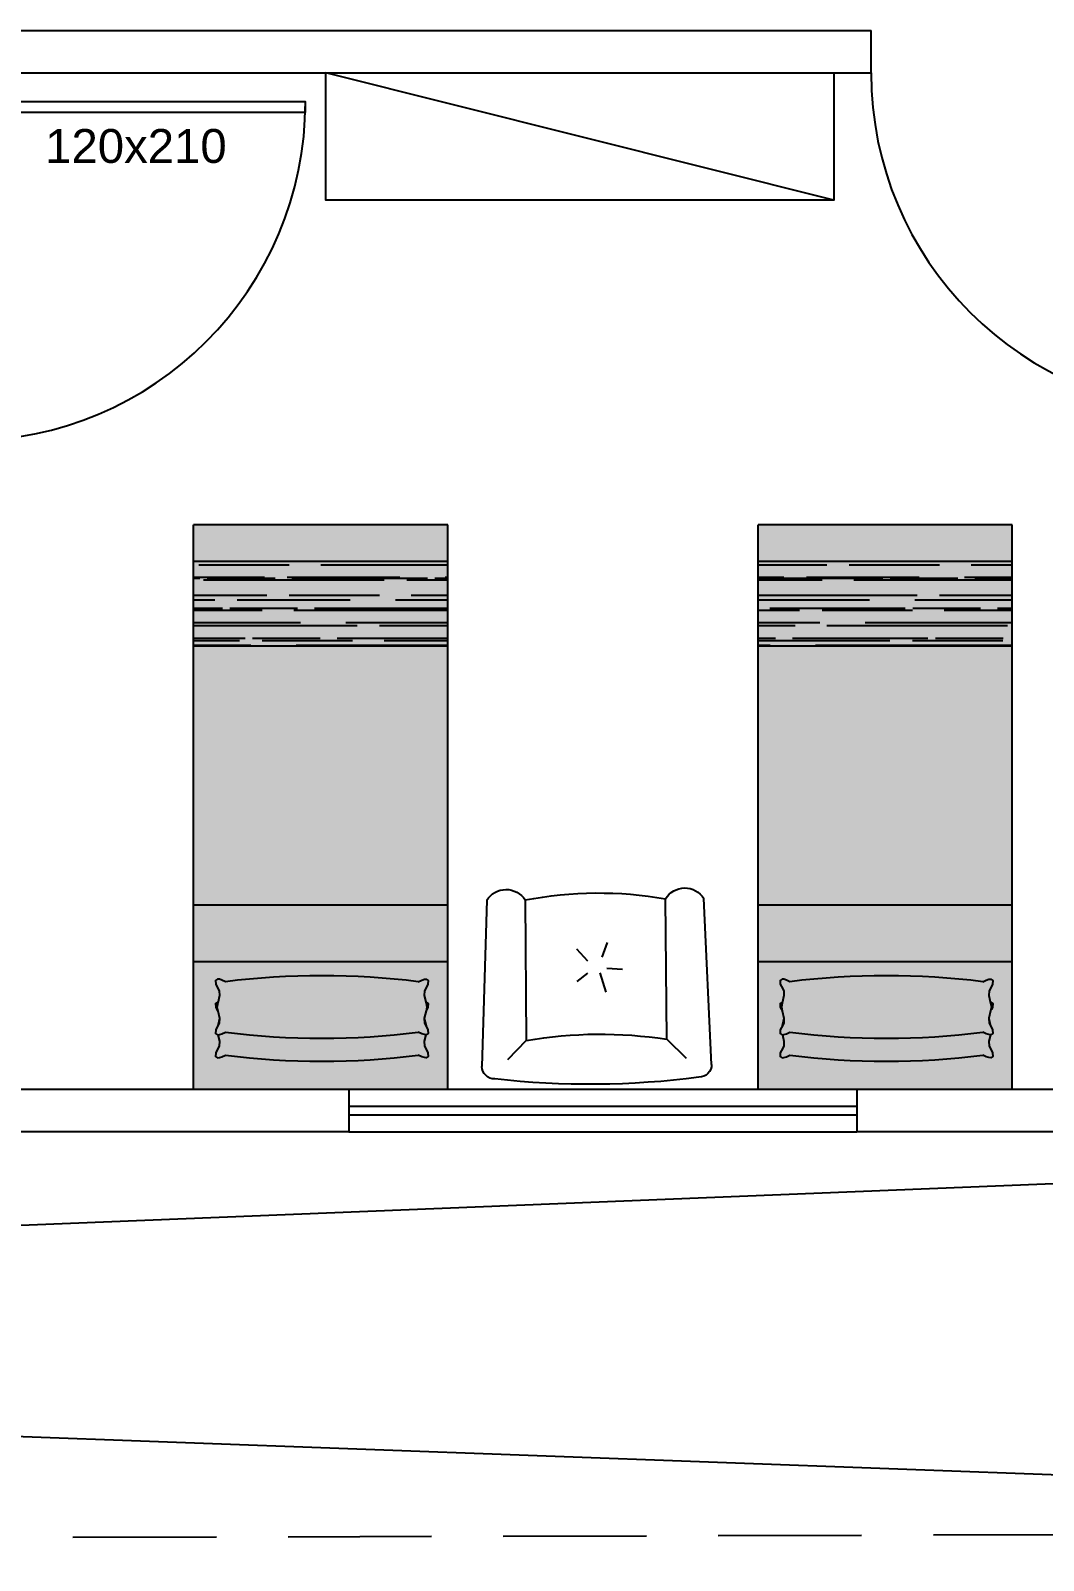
# Model space of a CAD drawing. Header units: centimetres. Extents: x 0 to 1084401, y -139216 to 99734.
# Drawn here: x 911992 to 912351, y 9725 to 10267 of the extents above; entities that cross this region are included whole.
import ezdxf
from ezdxf.enums import TextEntityAlignment as Align

# ---------------------------------------------------------------- set-up
doc = ezdxf.new("R2010")
doc.units = ezdxf.units.CM
doc.header["$LTSCALE"] = 4
doc.linetypes.add('HIDDENX2', pattern=[19.049999999999997, 12.7, -6.35])
for name, color, linetype in [('0.1', 1, 'Continuous'), ('0.2', 2, 'Continuous'), ('0.4', 4, 'Continuous'), ('0.6', 6, 'Continuous'), ('02-CONT', 2, 'Continuous'), ('AIT-LAY-HTC', 254, 'Continuous'), ('AIT-LAY-MOB', 2, 'Continuous')]:
    doc.layers.add(name, color=color, linetype=linetype)
doc.styles.add('2mm 1-50', font='arial.ttf', dxfattribs={"height": 0.1})

# ---------------------------------------------------------------- blocks, each defined once
blk = doc.blocks.new('1_00e')
blk.add_lwpolyline([(-28.40539012428269, -52.25289090163764), (-25.40539012428269, -52.25289090163764), (-25.40539012428269, 47.74710909836236), (-28.40539012428269, 47.74710909836236)], close=True)
at = {"color": 1}
blk.add_arc((-28.40539012428326, -52.25289090163764), 100, 0, 90, dxfattribs=at)
blk = doc.blocks.new('CAMA-SOLTEIRO')
h = blk.add_hatch()
h.set_pattern_fill('AR-RROOF', color=256, scale=0.08, style=0)
h.set_pattern_definition([(0, (-259.2971654992087, -62.25848343646964), (0.176, 0.08), [1.2, -0.16, 0.4, -0.08]), (0, (-259.1907654992087, -62.21848343646964), (-0.08, 0.1064), [0.24, -0.0264, 0.48, -0.06]), (0, (-259.2571654992087, -62.19048343646964), (0.416, 0.0536), [0.64, -0.112, 0.32, -0.08])])
h.paths.add_polyline_path([(0.4499999999999886, -1.569999999997059), (-0.4500000000000455, -1.569999999997044), (-0.4500000000000455, -1.869999999999941), (0.4499999999999886, -1.869999999999969)])
at = {"layer": 'AIT-LAY-HTC'}
h = blk.add_hatch(color=254, dxfattribs=at)
h.paths.add_polyline_path([(0.4499999999999886, -0.6535763996212509), (-0.4499999999999886, -0.6535763996212509), (-0.4499999999999886, -1.569999999997044), (0.4499999999999886, -1.569999999997044)])
h.paths.add_polyline_path([(0.4499999999999886, -2.131628207280301e-14), (-0.4499999999999886, -7.105427357601002e-15), (-0.4500000000000455, -0.4535763996212623), (0.4499999999999886, -0.4535763996212623)])
h.paths.add_polyline_path([(0.3716982436171747, -0.373121244349754), (0.3723867664295994, -0.3861706267807321), (0.3655536251368972, -0.390699628518469), (0.3589239480322135, -0.390246726289142), (0.3496964401738865, -0.3873305654911334), (0.3375292817262334, -0.3814624037465322, -0.06240135273612517), (-0.3458491167673401, -0.3814624037465322), (-0.3580162752151068, -0.3873305654911476), (-0.3672437830732633, -0.3902467262891278), (-0.3738734601780038, -0.3906996285184547), (-0.3807066014707061, -0.3861706267807179), (-0.3800180786582814, -0.3731212443497398), (-0.3760551388454587, -0.3650755000255188), (-0.3677125645626802, -0.3491925823837292), (-0.367078841438115, -0.3321323483973302), (-0.3724699016728437, -0.3091402599489683), (-0.3738734601780038, -0.3092361431671051), (-0.3807066014707061, -0.3047071414293683), (-0.3800180786582814, -0.2916577589983902), (-0.3760551388454587, -0.2836120146741834), (-0.3731809529210182, -0.2781400276378534), (-0.3671426902825488, -0.2523877149917055), (-0.3671057082908646, -0.2513921359974702), (-0.3671426902825488, -0.2503965570033344), (-0.373180952921075, -0.2246442443571155), (-0.3760551388455156, -0.2191722573209276), (-0.3800180786582814, -0.2111265129965787), (-0.3807066014707061, -0.1980771305656006), (-0.3738734601780038, -0.1935481288278922), (-0.3724699016728437, -0.1936440120460148), (-0.367078841438115, -0.1706519235976387), (-0.3677125645626802, -0.1535916896112397), (-0.3760551388455156, -0.1377087719694785), (-0.3800180786582814, -0.1296630276452575), (-0.3807066014707061, -0.116613645214251), (-0.3738734601780038, -0.1120846434765284), (-0.3672437830733202, -0.1125375457058411), (-0.3580162752149931, -0.1154537065038497), (-0.3458491167673401, -0.1213218682484509, -0.06240135273612597), (0.3375292817262334, -0.1213218682484509), (0.3496964401739433, -0.1154537065038497), (0.3589239480322135, -0.1125375457058553), (0.3655536251368972, -0.1120846434765284), (0.3723867664295994, -0.1166136452142652), (0.3716982436171747, -0.1296630276452575), (0.3677353038042952, -0.1377087719695922), (0.3593927295215735, -0.1535916896112681), (0.3587590063970083, -0.1706519235976671), (0.364150066631737, -0.193644012046029), (0.3655536251368972, -0.193548128827878), (0.3723867664295994, -0.1980771305656006), (0.3716982436171747, -0.2111265129965929), (0.3677353038042384, -0.2191722573211123), (0.3648611178799115, -0.2246442443571297), (0.3588228552414421, -0.250396557003306), (0.358785873249758, -0.251392135997456), (0.3588228552414421, -0.2523877149917482), (0.3648611178799115, -0.2781400276378392), (0.3677353038042952, -0.2836120146742545), (0.3716982436171747, -0.2916577589984044), (0.3723867664295994, -0.3047071414293683), (0.3655536251368972, -0.3092361431670909), (0.364150066631737, -0.3091402599489825), (0.3587590063970083, -0.3321323483973586), (0.3593927295215735, -0.3491925823837292), (0.3677353038044657, -0.3650755000253483)], flags=16)
h.paths.add_polyline_path([(-0.4500000000000455, -1.869999999999926), (-0.4499999999999886, -1.99999999999995), (0.4499999999999886, -1.99999999999995), (0.4499999999999886, -1.869999999999969)])
h = blk.add_hatch(color=252, dxfattribs=at)
edge = h.paths.add_edge_path()
edge.add_line((0.3677353038042384, -0.1377087719696206), (0.3716982436171179, -0.1296630276452433))
edge.add_line((0.3716982436171747, -0.1296630276452433), (0.3723867664295994, -0.1166136452142652))
edge.add_line((0.3723867664295994, -0.1166136452142652), (0.3655536251368972, -0.1120846434765284))
edge.add_line((0.3655536251368972, -0.1120846434765284), (0.3589239480322135, -0.1125375457058411))
edge.add_line((0.3589239480322135, -0.1125375457058553), (0.3496964401739433, -0.1154537065038497))
edge.add_line((0.3496964401739433, -0.1154537065038355), (0.3375292817262334, -0.1213218682484509))
edge.add_ellipse((-0.004159917520553336, -2.848495806804841), major_axis=(1.943480023054445, 1.943480023054444), ratio=0.9999999999999957, start_angle=37.85859147788927, end_angle=52.14140852211052)
edge.add_line((-0.3458491167673401, -0.1213218682484651), (-0.35801627521505, -0.1154537065038497))
edge.add_line((-0.35801627521505, -0.1154537065038497), (-0.3672437830732633, -0.1125375457058553))
edge.add_line((-0.3672437830733202, -0.1125375457058553), (-0.3738734601780607, -0.1120846434765284))
edge.add_line((-0.3738734601780607, -0.1120846434765426), (-0.380706601470763, -0.116613645214251))
edge.add_line((-0.3807066014707061, -0.116613645214251), (-0.3800180786582814, -0.1296630276452433))
edge.add_line((-0.3800180786582814, -0.1296630276452433), (-0.3760551388454587, -0.1377087719697059))
edge.add_line((-0.3760551388454019, -0.1377087719697201), (-0.3677125645626802, -0.1535916896112681))
edge.add_line((-0.3677125645626802, -0.1535916896112681), (-0.367078841438115, -0.1706519235976671))
edge.add_line((-0.367078841438115, -0.1706519235976671), (-0.3724699016728437, -0.1936440120460148))
edge.add_line((-0.3724699016728437, -0.1936440120460148), (-0.3672437830733202, -0.1940010310572049))
edge.add_line((-0.3672437830733202, -0.1940010310572049), (-0.35801627521505, -0.1969171918551993))
edge.add_line((-0.35801627521505, -0.1969171918551993), (-0.3458491167673401, -0.2027853535998148))
edge.add_ellipse((-0.004159917520553336, -2.929959292156191), major_axis=(1.943480023054446, 1.943480023054447), ratio=0.9999999999999976, start_angle=37.85859147788932, end_angle=52.14140852211062, ccw=False)
edge.add_line((0.3375292817262334, -0.2027853535998148), (0.3496964401739433, -0.1969171918551851))
edge.add_line((0.3496964401739433, -0.1969171918551709), (0.3589239480322703, -0.1940010310572049))
edge.add_line((0.3589239480322135, -0.1940010310572049), (0.364150066631737, -0.193644012046029))
edge.add_line((0.364150066631737, -0.193644012046029), (0.3587590063970083, -0.1706519235976671))
edge.add_line((0.3587590063970083, -0.1706519235976671), (0.3593927295215735, -0.1535916896112681))
edge.add_line((0.3593927295215735, -0.1535916896112681), (0.3677353038042952, -0.1377087719696206))
edge = h.paths.add_edge_path()
edge.add_line((0.3585894172769599, -0.2513921359974987), (0.3588228552414421, -0.250396557003306))
edge.add_line((0.3588228552414421, -0.250396557003306), (0.3593927295215735, -0.2350551749626035))
edge.add_line((0.3593927295215735, -0.2350551749626035), (0.367735303804352, -0.2191722573207713))
edge.add_line((0.367735303804352, -0.2191722573207713), (0.3716982436171747, -0.2111265129966071))
edge.add_line((0.3716982436171747, -0.2111265129966071), (0.3723867664295994, -0.198077130565629))
edge.add_line((0.3723867664295994, -0.198077130565629), (0.3655536251368972, -0.1935481288278922))
edge.add_line((0.3655536251368972, -0.193548128827878), (0.3589239480322135, -0.1940010310571907))
edge.add_line((0.3589239480322135, -0.1940010310572049), (0.3496964401739433, -0.1969171918551993))
edge.add_line((0.3496964401739433, -0.1969171918551993), (0.3375292817262334, -0.2027853535998148))
edge.add_ellipse((-0.004159917520553336, -2.929959292156191), major_axis=(1.94348002305446, 1.94348002305446), ratio=0.9999999999999964, start_angle=37.85859147788919, end_angle=52.14140852211058)
edge.add_line((-0.3458491167673401, -0.2027853535998148), (-0.3580162752149931, -0.1969171918552135))
edge.add_line((-0.3580162752149931, -0.1969171918552135), (-0.3672437830733202, -0.1940010310571907))
edge.add_line((-0.3672437830733202, -0.1940010310571907), (-0.3738734601780038, -0.1935481288278638))
edge.add_line((-0.3738734601780038, -0.193548128827878), (-0.3807066014707061, -0.1980771305656006))
edge.add_line((-0.3807066014707061, -0.1980771305656006), (-0.3800180786582814, -0.2111265129965929))
edge.add_line((-0.3800180786582814, -0.2111265129965929), (-0.376055138845345, -0.2191722573210413))
edge.add_line((-0.376055138845345, -0.2191722573210413), (-0.3677125645626802, -0.2350551749625893))
edge.add_line((-0.3677125645626802, -0.2350551749626035), (-0.3671426902825488, -0.250396557003306))
edge.add_line((-0.3671426902825488, -0.2503965570032918), (-0.3669092523180666, -0.2513921359974702))
edge.add_line((-0.3669092523180666, -0.2513921359974702), (-0.3732120659238944, -0.278272720073609))
edge.add_line((-0.3732120659238944, -0.278272720073609), (-0.3759659441697067, -0.2921238786731593))
edge.add_line((-0.3759659441697067, -0.2921238786731593), (-0.3732120659238944, -0.3059750372728232))
edge.add_line((-0.3732120659238944, -0.3059750372728232), (-0.367078841438115, -0.3321323483973302))
edge.add_line((-0.367078841438115, -0.3321323483973302), (-0.3677125645626802, -0.3491925823837292))
edge.add_line((-0.3677125645626802, -0.3491925823837292), (-0.3760551388454587, -0.3650755000255756))
edge.add_line((-0.3760551388454587, -0.3650755000255756), (-0.3800180786582814, -0.3731212443497398))
edge.add_line((-0.3800180786582814, -0.3731212443497398), (-0.3807066014707061, -0.3861706267807179))
edge.add_line((-0.3807066014707061, -0.3861706267807179), (-0.3738734601780607, -0.3906996285184547))
edge.add_line((-0.3738734601780607, -0.390699628518469), (-0.3672437830733202, -0.390246726289142))
edge.add_line((-0.3672437830733202, -0.3902467262891278), (-0.35801627521505, -0.3873305654911192))
edge.add_line((-0.3580162752149931, -0.3873305654911192), (-0.3458491167673401, -0.381462403746518))
edge.add_ellipse((-0.004159917520553336, 2.345711534809816), major_axis=(1.943480023054408, 1.943480023054407), ratio=0.9999999999999963, start_angle=217.8585914778892, end_angle=232.1414085221106)
edge.add_line((0.3375292817262334, -0.3814624037465322), (0.3496964401739433, -0.3873305654911476))
edge.add_line((0.3496964401739433, -0.3873305654911476), (0.3589239480321567, -0.390246726289142))
edge.add_line((0.3589239480321567, -0.390246726289142), (0.3655536251368403, -0.3906996285184832))
edge.add_line((0.3655536251368972, -0.390699628518469), (0.3723867664295994, -0.3861706267807321))
edge.add_line((0.3723867664295994, -0.3861706267807321), (0.3716982436171747, -0.373121244349754))
edge.add_line((0.3716982436171747, -0.3731212443497398), (0.3677353038042384, -0.3650755000254762))
edge.add_line((0.3677353038042384, -0.3650755000254762), (0.3593927295215735, -0.3491925823837292))
edge.add_line((0.3593927295215735, -0.3491925823837292), (0.3587590063970083, -0.3321323483973302))
edge.add_line((0.3587590063970083, -0.3321323483973444), (0.3648922308827878, -0.3059750372727663))
edge.add_line((0.3648922308827878, -0.3059750372727521), (0.3676461091286001, -0.2921238786731735))
edge.add_line((0.3676461091286001, -0.2921238786731735), (0.3648922308827878, -0.2782727200736659))
edge.add_line((0.3648922308827878, -0.2782727200736659), (0.3585894172769599, -0.2513921359974987))
for points in [[(0.4499999999999886, -0.6535763996212509), (0.4499999999999886, -0.4535763996212623), (-0.4499999999999886, -0.4535763996212623), (-0.4499999999999886, -0.6535763996212509)], [(-0.4499999999999886, -1.569999999997044), (0.4499999999999886, -1.569999999997044), (0.4499999999999886, -1.869999999999955), (-0.4499999999999886, -1.869999999999955)]]:
    blk.add_hatch(color=252, dxfattribs=at).paths.add_polyline_path(points)
for p, q in [((-0.4500000000000455, 7.105427357601002e-15), (0.4499999999999886, -7.105427357601002e-15)), ((-0.4500000000000455, 7.105427357601002e-15), (-0.4499999999999886, -1.99999999999995)), ((0.4499999999999886, -7.105427357601002e-15), (0.4499999999999886, -1.99999999999995)), ((0.4499999999999886, -0.05000000000000426), (0.4499999999999886, -1.949999999999953)), ((0.4499999999999886, -0.4535763996212623), (-0.4499999999999886, -0.4535763996212623)), ((0.4499999999999886, -0.6535763996212509), (-0.4499999999999886, -0.6535763996212509)), ((-0.4499999999999886, -1.569999999997044), (0.4499999999999886, -1.569999999997044)), ((-0.4499999999999886, -1.869999999999941), (0.4499999999999886, -1.869999999999955)), ((-0.4499999999999886, -1.99999999999995), (0.4499999999999886, -1.99999999999995))]:
    blk.add_line(p, q)
for points in [[(-0.3724699016728437, -0.1936440120460148), (-0.367078841438115, -0.1706519235976529), (-0.3677125645626802, -0.1535916896112539), (-0.3760551388454587, -0.1377087719695353), (-0.3800180786582814, -0.1296630276452433), (-0.3807066014707061, -0.1166136452142652), (-0.3738734601780038, -0.1120846434765284), (-0.3672437830733202, -0.1125375457058553), (-0.35801627521505, -0.1154537065038497), (-0.3458491167673401, -0.1213218682484651)], [(0.364150066631737, -0.1936440120460148), (0.3587590063970083, -0.1706519235976671), (0.3593927295215735, -0.1535916896112539), (0.3677353038042952, -0.1377087719695496), (0.3716982436171747, -0.1296630276452575), (0.3723867664295994, -0.1166136452142652), (0.3655536251368972, -0.1120846434765284), (0.3589239480322135, -0.1125375457058553), (0.3496964401739433, -0.1154537065038497), (0.3375292817262334, -0.1213218682484651)], [(-0.3458491167673401, -0.3814624037465322), (-0.35801627521505, -0.3873305654911476), (-0.3672437830733202, -0.3902467262891278), (-0.3738734601780038, -0.3906996285184547), (-0.3807066014707061, -0.3861706267807179), (-0.3800180786582814, -0.3731212443497398), (-0.3760551388454587, -0.3650755000254478), (-0.3677125645626802, -0.3491925823837292), (-0.367078841438115, -0.3321323483973302), (-0.3732120659238944, -0.3059750372727663), (-0.3759659441697067, -0.2921238786731593), (-0.3732120659238944, -0.2782727200735664), (-0.367078841438115, -0.2521154089490025), (-0.3677125645626802, -0.2350551749626035), (-0.3760551388454587, -0.219172257320885), (-0.3800180786582814, -0.2111265129965929), (-0.3807066014707061, -0.1980771305656148), (-0.3738734601780038, -0.193548128827878), (-0.3672437830733202, -0.1940010310572049), (-0.35801627521505, -0.1969171918551993), (-0.3458491167673401, -0.2027853535998148)], [(0.3375292817262334, -0.3814624037465322), (0.3496964401739433, -0.3873305654911476), (0.3589239480322135, -0.390246726289142), (0.3655536251368972, -0.390699628518469), (0.3723867664295994, -0.3861706267807321), (0.3716982436171747, -0.373121244349754), (0.3677353038042952, -0.365075500025462), (0.3593927295215735, -0.3491925823837434), (0.3587590063970083, -0.3321323483973444), (0.3648922308827878, -0.3059750372727805), (0.3676461091286001, -0.2921238786731735), (0.3648922308827878, -0.2782727200735806), (0.3587590063970083, -0.2521154089490167), (0.3593927295215735, -0.2350551749626035), (0.3677353038042952, -0.219172257320885), (0.3716982436171747, -0.2111265129966071), (0.3723867664295994, -0.1980771305656148), (0.3655536251368972, -0.193548128827878), (0.3589239480322135, -0.1940010310572049), (0.3496964401739433, -0.1969171918551993), (0.3375292817262334, -0.2027853535998148)], [(-0.3671426902825488, -0.2523877149916771), (-0.367078841438115, -0.2506688630459806), (-0.373180952921075, -0.2246442443571155)], [(0.3588228552414421, -0.2523877149916913), (0.3587590063970083, -0.2506688630459948), (0.3648611178799115, -0.2246442443571155)], [(-0.3724699016728437, -0.3091402599489825), (-0.3738734601780038, -0.3092361431671051), (-0.3807066014707061, -0.3047071414293683), (-0.3800180786582814, -0.2916577589983902), (-0.3760551388454587, -0.2836120146740981), (-0.373180952921075, -0.2781400276378818)], [(0.364150066631737, -0.3091402599489825), (0.3655536251368972, -0.3092361431671051), (0.3723867664295994, -0.3047071414293825), (0.3716982436171747, -0.2916577589983902), (0.3677353038042952, -0.2836120146740981), (0.3648611178799115, -0.2781400276378818)]]:
    blk.add_lwpolyline(points)
for centre, radius, start, end in [((-0.004159917520553336, -2.848495806804841), 2.748495806804713, 82.85859147788834, 97.14140852211166), ((-0.004159917520553336, -2.929959292156191), 2.748495806804713, 82.85859147788834, 97.14140852211166), ((-0.004159917520553336, 2.345711534809816), 2.748495806804664, 262.8585914778884, 277.1414085221116)]:
    blk.add_arc(centre, radius, start, end)
blk = doc.blocks.new('Poltrona08')
for p, q in [((-49.37355434940944, -15.72616752609145), (-49.37355434940944, 39.27383247390898)), ((5.626445650590281, 39.27383247390898), (5.626445650590281, -15.72616752609145)), ((-20.37521952551106, 13.07900181849368), (-18.02898095166735, 20.58190801911918)), ((-29.2909328934294, 16.36152345113095), (-25.06770044392762, 13.07900181849368)), ((-25.06770044392762, 8.389687141740989), (-29.2909328934294, 3.700372464987946)), ((-19.43672258768149, 6.982894097625572), (-17.27983121032299, 1.207633293280477)), ((-17.55973248275292, 11.20327594779246), (-11.45950615759236, 11.67220877437826))]:
    blk.add_line(p, q)
for points in [[(-64.37355434940893, -15.72616752609145), (-66.8735543494095, 49.27383247390912)], [(23.12644565059071, 49.27383247390912), (20.62644565059085, -15.72616752609145)], [(-49.37355434940943, 39.27383247390898), (-56.87355434940936, 46.77383247390891)], [(5.626445650590281, 39.27383247390898), (13.12644565059021, 46.77383247390891)]]:
    blk.add_lwpolyline(points)
for centre, radius, start, end in [((-61.87355434940979, 49.27383247390912), 4.999999999999893, 89.99999999999795, 179.9999999999999), ((-21.87355434940922, -276.1504985630796), 332.8366544436498, 83.0975626029274, 96.90243739707266), ((18.12644565059099, 49.27383247390912), 4.999999999999893, 0, 90.00000000000203), ((-21.87355434940922, 208.7364681285423), 171.6794538755731, 260.782525588539, 279.2174744114608), ((-56.87355434940866, -11.05950085942512), 8.833333333333096, 211.8907918018441, 328.1092081981547), ((-21.87355434940887, 134.2738324739405), 152.5000000000315, 259.6111421845325, 280.3888578154674), ((13.12644565059056, -11.05950085942476), 8.833333333333284, 211.8907918018461, 328.1092081981539)]:
    blk.add_arc(centre, radius, start, end)

msp = doc.modelspace()

# ---------------------------------------------------------------- linework, layer by layer
at = {"layer": '0.1', "linetype": 'HIDDENX2'}
msp.add_lwpolyline([(912896.4807400478, 9735.708614583731), (909055.9373139356, 9725.209620317313)], dxfattribs=at)
at = {"layer": '0.2'}
for p, q in [((912277.0481354665, 10207.01251930818), (912097.0481354665, 10252.01251930818)), ((912285.2346801861, 9892.01251930817), (912105.2346801861, 9892.01251930817)), ((912285.2346801861, 9886.01251930817), (912105.2346801861, 9886.01251930817)), ((912105.2346801861, 9883.01251930817), (912285.2346801861, 9883.01251930817)), ((912105.2346801861, 9877.01251930817), (912285.2346801861, 9877.01251930817))]:
    msp.add_line(p, q, dxfattribs=at)
msp.add_lwpolyline([(912097.0481354665, 10252.01251930818), (912277.0481354665, 10252.01251930818), (912277.0481354665, 10207.01251930818), (912097.0481354665, 10207.01251930818)], close=True, dxfattribs=at)
at = {"layer": '0.4'}
for p, q in [((912810.2346801861, 9877.01251930817), (909055.9373139356, 9725.209620317313)), ((909055.9373139356, 9876.914147122683, 72875.6003670343), (912896.4807400478, 9735.708614583731))]:
    msp.add_line(p, q, dxfattribs=at)
at = {"layer": '0.6'}
for p, q in [((912290.2346801861, 10252.01251930817), (912290.2346801861, 10267.01251930817)), ((912105.2346801861, 9892.01251930817), (912105.2346801861, 9877.01251930817)), ((912285.2346801861, 9892.01251930817), (912285.2346801861, 9877.01251930817))]:
    msp.add_line(p, q, dxfattribs=at)
for points in [[(911980.2346801861, 10267.01251930817), (912290.2346801861, 10267.01251930817)], [(911980.2346801861, 10252.01251930817), (912290.2346801861, 10252.01251930817)], [(912410.2346801861, 10252.01251930817), (912420.2346801861, 10252.01251930817), (912420.2346801861, 9892.01251930817), (912285.2346801861, 9892.01251930817)], [(912105.2346801861, 9892.01251930817), (911970.2346801861, 9892.01251930817)], [(912105.2346801861, 9877.01251930817), (911955.2346801861, 9877.01251930817)], [(912435.2346801861, 9877.01251930817), (912285.2346801861, 9877.01251930817)]]:
    msp.add_lwpolyline(points, dxfattribs=at)

# ---------------------------------------------------------------- block references
at = {"layer": '0.2', "xscale": -0.904434194830291, "yscale": 0.904434194830291, "zscale": 0.904434194830291, "rotation": 180.4861929394355}
msp.add_blockref('Poltrona08', (912212.4422041584, 9945.267042317271), dxfattribs=at)
at = {"layer": '02-CONT', "xscale": 1.2, "yscale": 1.2, "zscale": 1.2}
for p, rotation in [((912376.148212037, 10189.3090502262), 180), ((912032.5414477629, 10207.66594470056), 270)]:
    msp.add_blockref('1_00e', p, dxfattribs=dict(at, rotation=rotation))
at = {"layer": 'AIT-LAY-MOB', "ltscale": 3, "xscale": 99.99999651281604, "yscale": 99.99999651281604, "zscale": 99.99999651281604, "rotation": 179.999964036215}
for p in [(912095.2346754784, 9892.01249106229), (912295.2346817554, 9892.01254755407)]:
    msp.add_blockref('CAMA-SOLTEIRO', p, dxfattribs=at)

# ---------------------------------------------------------------- texts
at = {"layer": '02-CONT', "style": '2mm 1-50'}
msp.add_text('120x210', height=12, dxfattribs=at).set_placement((912029.7839665252, 10226.1524128497), align=Align.MIDDLE_CENTER)

doc.saveas('drawing.dxf')
